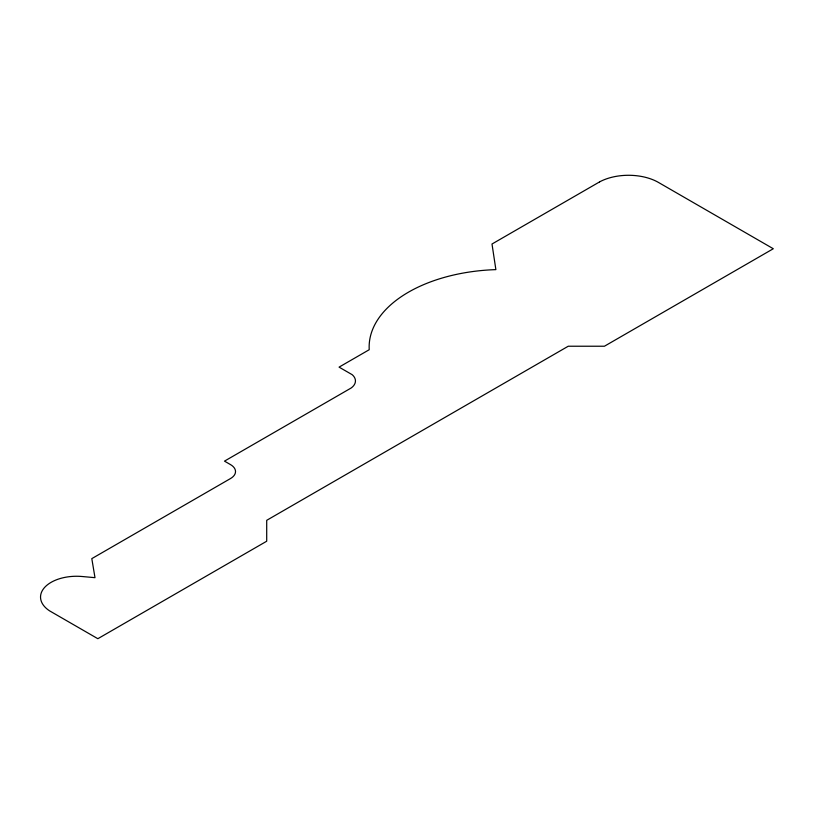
<?xml version="1.0" encoding="UTF-8"?>
<svg xmlns="http://www.w3.org/2000/svg" width="814" height="814" viewBox="0 0 814 814"><rect width="100%" height="100%" fill="white"/><g stroke="black" fill="none" stroke-linecap="round" stroke-linejoin="round"><path stroke-width="1.22" d="M599.592 181.888L492.002 244.007L495.879 269.627A134.168 77.462 0 0 0 369.23 349.715L339.072 367.124L352.197 374.694A19.577 11.304 0 0 1 351.139 388.013L224.491 461.131L230.525 464.611A17.053 9.849 0 0 1 230.525 478.54L91.809 558.628L94.994 577.675L82.326 576.526A36.03 20.808 0 0 0 45.004 587.026A36.03 20.808 0 0 0 49.593 610.856L97.843 638.705L266.707 541.218L266.707 520.319L568.253 346.225L604.436 346.225L773.3 248.738L658.668 182.55A42.348 24.451 0 0 0 599.592 181.888"/></g></svg>
